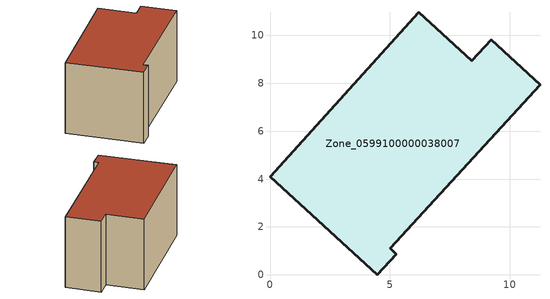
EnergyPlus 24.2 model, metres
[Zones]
Zone_0599100000038007
 floor ground (C_G): 5.27,0.87 4.48,0 0,4.1 6.21,10.97 8.42,8.94 9.23,9.82 11.27,7.94 5.01,1.12 z0
 wall outside (C_F): 4.48,0 5.27,0.87 5.01,1.12 11.27,7.94 9.23,9.82 8.42,8.94 6.21,10.97 0,4.1 4.48,0 z0:5.9
 roof outside (C_R): 5.01,1.12 11.27,7.94 9.23,9.82 8.42,8.94 6.21,10.97 0,4.1 4.48,0 5.27,0.87 z5.9
[BUILDING]
Pand.0599100000038007: North Axis=0; Terrain=City; Loads Convergence Tolerance Value=0.04; Temperature Convergence Tolerance Value=0.4; Solar Distribution=FullExterior; Maximum Number of Warmup Days=25; Minimum Number of Warmup Days=1
[Site:Location]
Rotterdam.The.Hague.AP_ZH_NLD Design_Conditions: Latitude=51.96; Longitude=4.45; Time Zone=1; Elevation=-4.5
[SITE:GROUNDTEMPERATURE:BUILDINGSURFACE]
18, 18, 18, 18, 18, 18, 18, 18, 18, 18, 18, 18
[MATERIAL] Thermal Absorptance=0.9; Solar Absorptance=0.7; Visible Absorptance=0.7
Name | Roughness | Thickness | Conductivity | Density | Specific Heat
G.TI.1975-1991 | MediumSmooth | 0.15 | 0.288461 | 540 | 1210
F.TI.1975-1991 | Rough | 0.3 | 0.230769 | 1920 | 840
R.TI.1975-1991 | MediumRough | 0.2 | 0.153846 | 1500 | 1000
[CONSTRUCTION]
C_G: G.TI.1975-1991
C_F: F.TI.1975-1991
C_R: R.TI.1975-1991
[ZONE]
Zone_0599100000038007: Type=1; Multiplier=1; Ceiling Height=Autocalculate; Volume=Autocalculate; Floor Area=autocalculate; Part of Total Floor Area=Yes
[ZONEINFILTRATION:DESIGNFLOWRATE]
Infil_Zone_0599100000038007: Zone or ZoneList or Space or SpaceList=Zone_0599100000038007; Schedule=AlwaysOn; Design Flow Rate Calculation Method=Flow/Area; Flow Rate per Floor Area=0.003; Constant Term Coefficient=1; Temperature Term Coefficient=0; Velocity Term Coefficient=0; Velocity Squared Term Coefficient=0
[HVACTEMPLATE:ZONE:IDEALLOADSAIRSYSTEM]
Zone_0599100000038007: Maximum Heating Supply Air Temperature=50; Minimum Cooling Supply Air Temperature=13; Maximum Heating Supply Air Humidity Ratio=0.0156; Minimum Cooling Supply Air Humidity Ratio=0.0077; Heating Limit=NoLimit; Cooling Limit=NoLimit; Dehumidification Control Type=ConstantSensibleHeatRatio; Cooling Sensible Heat Ratio=0.7; Dehumidification Setpoint=60; Humidification Control Type=None; Humidification Setpoint=30; Outdoor Air Method=None; Outdoor Air Flow Rate per Person=0.00944; Outdoor Air Flow Rate per Zone Floor Area=0; Outdoor Air Flow Rate per Zone=0; Demand Controlled Ventilation Type=None; Outdoor Air Economizer Type=NoEconomizer; Heat Recovery Type=None; Sensible Heat Recovery Effectiveness=0.7; Latent Heat Recovery Effectiveness=0.65
[ZONECONTROL:THERMOSTAT]
ThermostatControl_Zone_0599100000038007: Zone or ZoneList=Zone_0599100000038007; Control Type Schedule=DualSetpointControlType; Control 1=Thermostat_Zone_0599100000038007; Temperature Difference Between Cutout And Setpoint=0
[THERMOSTATSETPOINT:DUALSETPOINT]
Thermostat_Zone_0599100000038007: Heating Setpoint Temperature Schedule=HeatingSetpoint_Zone_0599100000038007; Cooling Setpoint Temperature Schedule=CoolingSetpoint_Zone_0599100000038007
[SCHEDULE:COMPACT]
HeatingSetpoint_Zone_0599100000038007: Through: 12/31, For: AllDays, Until: 24:00, 21
CoolingSetpoint_Zone_0599100000038007: Through: 12/31, For: AllDays, Until: 24:00, 24
DualSetpointControlType: Through: 12/31, For: AllDays, Until: 24:00, 4
AlwaysOn: Through: 12/31, For: AllDays, Until: 24:00, 1
